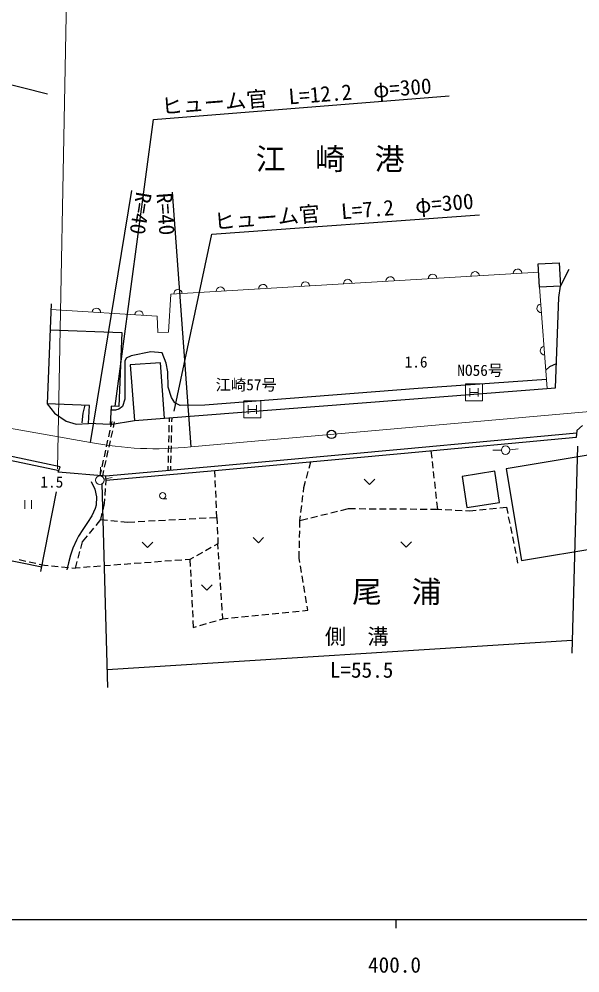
# Model space of a CAD drawing. Units: millimetres, scale not verified. Extents: x 40000 to 680000, y 20000 to 380000.
# Drawn here: x 423688 to 489652, y 198715 to 311022 of the extents above; entities that cross this region are included whole.
import ezdxf
from ezdxf.enums import TextEntityAlignment as Align

# ---------------------------------------------------------------- set-up
doc = ezdxf.new("R2010")
doc.units = ezdxf.units.MM
doc.header["$LTSCALE"] = 1000
for name, color, linetype, lineweight in [('M-BGD', 7, 'Continuous', 25), ('M-BMK', 2, 'Continuous', 13), ('M-BMK-SRVR', 3, 'Continuous', 25), ('M-STR-HTXT', 7, 'Continuous', 25), ('M-STR-STRC', 7, 'Continuous', 13), ('M-TTL-BAND', 7, 'Continuous', 25)]:
    doc.layers.add(name, color=color, linetype=linetype, lineweight=lineweight)
doc.styles.add('ＭＳ ゴシック', font='')
doc.styles.get('ＭＳ ゴシック').set_extended_font_data('MS Gothic')

msp = doc.modelspace()

# ---------------------------------------------------------------- linework, layer by layer
at = {"layer": 'M-BGD'}
for p, q in [((432076, 261187), (436944, 290838)), ((441684, 290635), (443876, 260651)), ((484758, 282195), (487227, 282332)), ((484910, 279450), (484758, 282195)), ((487227, 282332), (487379, 279587)), ((487379, 279587), (488403, 281561)), ((487379, 279587), (484910, 279450)), ((487176, 278250), (487379, 279587)), ((427443, 277497), (426992, 265721)), ((486785, 267606), (487176, 278250)), ((427326, 274440), (435762, 274117)), ((435762, 274117), (435429, 265419)), ((439180, 271852), (436861, 271379)), ((440516, 271743), (439180, 271852)), ((436298, 271088), (436116, 270752)), ((436116, 270752), (436127, 266257)), ((436861, 271379), (436298, 271088)), ((440971, 270497), (440516, 271743)), ((440323, 270564), (436771, 270304)), ((436771, 270304), (437248, 263772)), ((440800, 264031), (440323, 270564)), ((441180, 269488), (440971, 270497)), ((441221, 267688), (441180, 269488)), ((485741, 268569), (470618, 267545)), ((440800, 264031), (486785, 267606)), ((441610, 266481), (441221, 267688)), ((470618, 267545), (445537, 265561)), ((436127, 266257), (435845, 265402)), ((442019, 265826), (441610, 266481)), ((426992, 265721), (427833, 264603)), ((431952, 265531), (426992, 265721)), ((431208, 264620), (431469, 265550)), ((431870, 263401), (431952, 265531)), ((434500, 265455), (434417, 263299)), ((435429, 265419), (434500, 265455)), ((435409, 265075), (435045, 264966)), ((435845, 265402), (435409, 265075)), ((442653, 265520), (442019, 265826)), ((445537, 265561), (442653, 265520)), ((428409, 257825), (397468, 264429)), ((428514, 258314), (397573, 264918)), ((427833, 264603), (429236, 263699)), ((431125, 263484), (431208, 264620)), ((435045, 264966), (434481, 264958)), ((437248, 263772), (440800, 264031)), ((441368, 263593), (441381, 264107)), ((441668, 263586), (441681, 264100)), ((429236, 263699), (430404, 263341)), ((430404, 263341), (431870, 263401)), ((434417, 263303), (431870, 263401)), ((434417, 263299), (437248, 263772)), ((434487, 263009), (434628, 263647)), ((434780, 262945), (434921, 263583)), ((441338, 262393), (441358, 263193)), ((441638, 262386), (441658, 263186)), ((489938, 263152), (489301, 262577)), ((434229, 261837), (434401, 262619)), ((434522, 261773), (434694, 262554)), ((441308, 261194), (441328, 261994)), ((441608, 261186), (441628, 261986)), ((489271, 262272), (468964, 260386)), ((489221, 261766), (469010, 259888)), ((489301, 262577), (489221, 261766)), ((433972, 260665), (434144, 261447)), ((434265, 260601), (434437, 261382)), ((441278, 259994), (441298, 260794)), ((441578, 259987), (441598, 260787)), ((433714, 259493), (433886, 260275)), ((434007, 259429), (434179, 260210)), ((441249, 258795), (441268, 259594)), ((441548, 258787), (441568, 259587)), ((468964, 260386), (446666, 258329)), ((469010, 259888), (446711, 257831)), ((472264, 259336), (472172, 260182)), ((491110, 259747), (480966, 258052)), ((428280, 257690), (428514, 258314)), ((433456, 258321), (433628, 259103)), ((433749, 258257), (433921, 259038)), ((446666, 258329), (433889, 257196)), ((441226, 257881), (441239, 258395)), ((441526, 257873), (441538, 258387)), ((457808, 258141), (458006, 258873)), ((472395, 258143), (472308, 258938)), ((433889, 257196), (428280, 257690)), ((433229, 257292), (433370, 257931)), ((433522, 257228), (433663, 257866)), ((433934, 256698), (433889, 257196)), ((446711, 257831), (433934, 256698)), ((446745, 257089), (446711, 257831)), ((457494, 256983), (457703, 257755)), ((472526, 256950), (472439, 257746)), ((479637, 257775), (475792, 257174)), ((480210, 254110), (479637, 257775)), ((480966, 258052), (482767, 247270)), ((433889, 256131), (433934, 256698)), ((446799, 255890), (446763, 256689)), ((457191, 255865), (457389, 256597)), ((472656, 255757), (472569, 256553)), ((475792, 257174), (476365, 253509)), ((426230, 245963), (428081, 255368)), ((433796, 254935), (433858, 255732)), ((446852, 254691), (446817, 255491)), ((457125, 255323), (457191, 255865)), ((472787, 254565), (472700, 255360)), ((433558, 253223), (433721, 253969)), ((433721, 253969), (433765, 254536)), ((446906, 253493), (446870, 254292)), ((456981, 254132), (457077, 254926)), ((472923, 253321), (472831, 254167)), ((476365, 253509), (480210, 254110)), ((395061, 252889), (426343, 246511)), ((433310, 252085), (433473, 252832)), ((446958, 252351), (446924, 253093)), ((456837, 252940), (456933, 253734)), ((459185, 252599), (459963, 252788)), ((460351, 252882), (461129, 253071)), ((461517, 253165), (462424, 253386)), ((462424, 253386), (463274, 253380)), ((463674, 253378), (464474, 253373)), ((464874, 253371), (465674, 253366)), ((466074, 253363), (466874, 253358)), ((467274, 253356), (468074, 253351)), ((468474, 253348), (469274, 253344)), ((469674, 253341), (470474, 253336)), ((470874, 253334), (471674, 253329)), ((472074, 253326), (472923, 253321)), ((472923, 253321), (473393, 253297)), ((473792, 253276), (474591, 253234)), ((474991, 253213), (475790, 253171)), ((476189, 253151), (476659, 253126)), ((476659, 253126), (477439, 253201)), ((477837, 253240), (478634, 253316)), ((479032, 253355), (479828, 253431)), ((480226, 253470), (481007, 253545)), ((481007, 253545), (481155, 252809)), ((432744, 251398), (433310, 252085)), ((433310, 252085), (434072, 252014)), ((434470, 251977), (435267, 251903)), ((435665, 251866), (436426, 251795)), ((436426, 251795), (437298, 251841)), ((437697, 251862), (438496, 251905)), ((438896, 251926), (439695, 251968)), ((440094, 251989), (440893, 252031)), ((441292, 252052), (442091, 252094)), ((442491, 252115), (443290, 252157)), ((443689, 252179), (444488, 252221)), ((444887, 252242), (445686, 252284)), ((446086, 252305), (446958, 252351)), ((446958, 252351), (446987, 251592)), ((456706, 251170), (456724, 252001)), ((456724, 252001), (456789, 252543)), ((456724, 252001), (457631, 252221)), ((458019, 252315), (458797, 252504)), ((481233, 252417), (481391, 251632)), ((431981, 250472), (432490, 251090)), ((447002, 251193), (447033, 250393)), ((456680, 249970), (456697, 250770)), ((481470, 251240), (481627, 250456)), ((430946, 248702), (431161, 249477)), ((431161, 249477), (431727, 250164)), ((447049, 249994), (447078, 249235)), ((456654, 248771), (456671, 249571)), ((481706, 250064), (481864, 249279)), ((430625, 247545), (430839, 248316)), ((445249, 248220), (444549, 247832)), ((446298, 248802), (445599, 248414)), ((447078, 249235), (446648, 248996)), ((447117, 248619), (447078, 249235)), ((447193, 247422), (447142, 248220)), ((456627, 247540), (456645, 248371)), ((481943, 248887), (482100, 248103)), ((482767, 247270), (492912, 248966)), ((423704, 247390), (424484, 247212)), ((424874, 247123), (425654, 246945)), ((430303, 246385), (430518, 247160)), ((440427, 247148), (439629, 247087)), ((441623, 247238), (440825, 247178)), ((442820, 247328), (442022, 247268)), ((443769, 247399), (443219, 247358)), ((444199, 247638), (443769, 247399)), ((443769, 247399), (443811, 246586)), ((456711, 247039), (456627, 247540)), ((482179, 247711), (482327, 246975)), ((426044, 246856), (426680, 246711)), ((426680, 246711), (427097, 246673)), ((427496, 246638), (428293, 246566)), ((428691, 246530), (429488, 246458)), ((429886, 246422), (430303, 246385)), ((430854, 246426), (430303, 246385)), ((432050, 246517), (431253, 246456)), ((433247, 246607), (432449, 246547)), ((434444, 246697), (433646, 246637)), ((435640, 246787), (434842, 246727)), ((436837, 246877), (436039, 246817)), ((438033, 246967), (437236, 246907)), ((439230, 247057), (438432, 246997)), ((443831, 246186), (443872, 245387)), ((447268, 246224), (447218, 247023)), ((456910, 245855), (456778, 246644)), ((443893, 244988), (443934, 244189)), ((447343, 245027), (447293, 245825)), ((457109, 244672), (456977, 245461)), ((443954, 243789), (443995, 242990)), ((447419, 243829), (447369, 244627)), ((457308, 243489), (457176, 244277)), ((444015, 242591), (444056, 241792)), ((447494, 242631), (447444, 243430)), ((457507, 242305), (457375, 243094)), ((447570, 241434), (447520, 242232)), ((457658, 241409), (457573, 241911)), ((444077, 241392), (444118, 240593)), ((447247, 240303), (447634, 240419)), ((447634, 240419), (447595, 241034)), ((447634, 240419), (448267, 240481)), ((448665, 240521), (449461, 240599)), ((449859, 240639), (450655, 240717)), ((451054, 240757), (451850, 240835)), ((452248, 240875), (453044, 240953)), ((453442, 240993), (454238, 241071)), ((454636, 241111), (455432, 241189)), ((455830, 241229), (456626, 241307)), ((457024, 241347), (457658, 241409)), ((444138, 240194), (444180, 239380)), ((444180, 239380), (444566, 239496)), ((444949, 239612), (445715, 239842)), ((446098, 239957), (446864, 240187))]:
    msp.add_line(p, q, dxfattribs=at)
at = {"layer": 'M-BGD', "lineweight": 13}
for p, q in [((484811, 281237), (441527, 278629)), ((441527, 278629), (441268, 274170)), ((484910, 279450), (485820, 267531)), ((439931, 276038), (427417, 276817)), ((440026, 274115), (439931, 276038)), ((441268, 274170), (440026, 274115)), ((476198, 268069), (476198, 266069)), ((478198, 268069), (476198, 268069)), ((476698, 267569), (476698, 266569)), ((477698, 267569), (477698, 266569)), ((478198, 266069), (478198, 268069)), ((476698, 267069), (477698, 267069)), ((450116, 266060), (450116, 264060)), ((452116, 266060), (450116, 266060)), ((450616, 265560), (450616, 264560)), ((450616, 265060), (451616, 265060)), ((451616, 265560), (451616, 264560)), ((452116, 264060), (452116, 266060)), ((476198, 266069), (478198, 266069)), ((450116, 264060), (452116, 264060)), ((480416, 260257), (479416, 260257)), ((481413, 260316), (482408, 260408)), ((433229, 257292), (433267, 258272)), ((433666, 256869), (434650, 257046)), ((464267, 256838), (464892, 256213)), ((465517, 256838), (464892, 256213)), ((424379, 254369), (424379, 253369)), ((425129, 254369), (425129, 253369)), ((440573, 254528), (441073, 254528)), ((438179, 249447), (438804, 248822)), ((439429, 249447), (438804, 248822)), ((451203, 249992), (451828, 249367)), ((452453, 249992), (451828, 249367)), ((468588, 249488), (469213, 248863)), ((469838, 249488), (469213, 248863)), ((445145, 244419), (445770, 243794)), ((446395, 244419), (445770, 243794))]:
    msp.add_line(p, q, dxfattribs=at)
at = {"layer": 'M-BGD'}
for points in [[(485654, 269702), (486106, 270127), (486891, 270487)], [(432160, 256587), (432591, 255662), (432773, 254766), (432748, 253795), (432651, 253396), (432237, 252514), (431750, 251759), (431196, 250910), (430682, 250134), (430421, 249652), (430023, 248743), (429746, 247913), (429495, 247015), (429316, 246174)]]:
    msp.add_lwpolyline(points, dxfattribs=at)
at = {"layer": 'M-BGD', "lineweight": 13}
for centre, radius in [((480916, 260257), 500), ((433184, 256738), 500), ((440573, 254903), 375)]:
    msp.add_circle(centre, radius, dxfattribs=at)
for centre, start, end in [((472334, 280485), 3.44759, 183.44759), ((477324, 280786), 3.44759, 183.44759), ((482315, 281087), 3.44759, 183.44759), ((452370, 279283), 3.44759, 183.44759), ((457361, 279583), 3.44759, 183.44759), ((462352, 279884), 3.44759, 183.44759), ((467343, 280185), 3.44759, 183.44759), ((442388, 278681), 3.44759, 183.44759), ((447379, 278982), 3.44759, 183.44759), ((485100, 276957), 94.36436, 274.36436), ((432783, 276483), 356.43919, 176.43919), ((437773, 276172), 356.43919, 176.43919), ((485481, 271972), 94.36436, 274.36436)]:
    msp.add_arc(centre, 500, start, end, dxfattribs=at)
at = {"layer": 'M-BMK'}
for p, q in [((522380, 267645), (443876, 260651)), ((432076, 261187), (400158, 266734))]:
    msp.add_line(p, q, dxfattribs=at)
msp.add_arc((439761, 300177), 39740, 258.8506, 275.94428, dxfattribs=at)
at = {"layer": 'M-BMK-SRVR'}
msp.add_circle((460440, 262127), 500, dxfattribs=at)
at = {"layer": 'M-STR-HTXT'}
for p, q in [((392986, 310883), (427045, 302218)), ((439478, 299191), (474259, 301999)), ((434978, 265436), (439478, 299191)), ((446369, 285680), (477853, 287987)), ((441935, 264872), (446369, 285680)), ((489365, 260743), (488718, 236347)), ((433421, 256298), (434104, 232313)), ((488759, 237871), (434044, 234405))]:
    msp.add_line(p, q, dxfattribs=at)
at = {"layer": 'M-STR-STRC'}
msp.add_line((429595, 330431), (428220, 258069), dxfattribs=at)
at = {"layer": 'M-TTL-BAND'}
for p, q in [((40000, 205000), (579000, 205000)), ((468000, 205000), (468000, 204000))]:
    msp.add_line(p, q, dxfattribs=at)

# ---------------------------------------------------------------- texts
at = {"layer": 'M-BGD', "style": 'ＭＳ ゴシック'}
for s, height, p in [('江\u3000崎\u3000港', 2566, (451523, 292506)), ('1.6', 1320, (469035, 269595)), ('NO56号', 1320, (475233, 268613)), ('江崎57号', 1320, (446803, 266914)), ('1.5', 1320, (426193, 255464)), ('尾\u3000浦', 2566, (462856, 241544))]:
    msp.add_text(s, height=height, dxfattribs=at).set_placement(p, align=Align.BOTTOM_LEFT)
for rotation, p in [(260.677, (436944, 290838)), (274.182, (439289, 290445))]:
    msp.add_text('R=40', height=1833, rotation=rotation, dxfattribs=at).set_placement(p, align=Align.BOTTOM_LEFT)
at = {"layer": 'M-STR-HTXT', "style": 'ＭＳ ゴシック'}
for s, rotation, p in [('ヒューム官\u3000L=12.2\u3000φ=300', 4.399, (440534, 299276)), ('ヒューム官\u3000L=7.2\u3000φ=300', 4.574, (446728, 285707))]:
    msp.add_text(s, height=1833, rotation=rotation, dxfattribs=at).set_placement(p, align=Align.BOTTOM_LEFT)
for s, p in [('側\u3000溝', (459659, 236862)), ('L=55.5', (460230, 232923))]:
    msp.add_text(s, height=1833, dxfattribs=at).set_placement(p, align=Align.BOTTOM_LEFT)
at = {"layer": 'M-TTL-BAND', "style": 'ＭＳ ゴシック'}
msp.add_text('400.0', height=1833, dxfattribs=at).set_placement((467844, 198195), align=Align.BOTTOM_CENTER)

doc.saveas('drawing.dxf')
